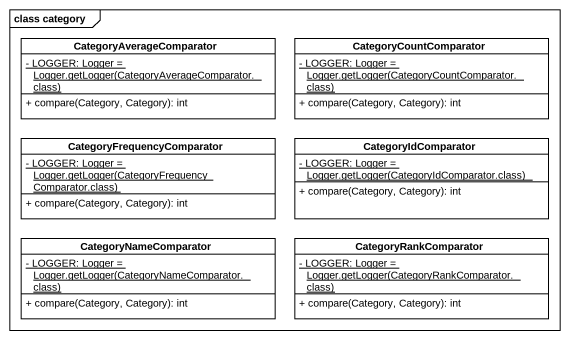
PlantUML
@startuml
mainframe class category
hide circle
hide empty members
skinparam classAttributeIconSize 0
class CategoryAverageComparator {
  {static} {field} - LOGGER: Logger = Logger.getLogger(CategoryAverageComparator.class)
  + compare(Category, Category): int
}
class CategoryCountComparator {
  {static} {field} - LOGGER: Logger = Logger.getLogger(CategoryCountComparator.class)
  + compare(Category, Category): int
}
class CategoryFrequencyComparator {
  {static} {field} - LOGGER: Logger = Logger.getLogger(CategoryFrequencyComparator.class)
  + compare(Category, Category): int
}
class CategoryIdComparator {
  {static} {field} - LOGGER: Logger = Logger.getLogger(CategoryIdComparator.class)
  + compare(Category, Category): int
}
class CategoryNameComparator {
  {static} {field} - LOGGER: Logger = Logger.getLogger(CategoryNameComparator.class)
  + compare(Category, Category): int
}
class CategoryRankComparator {
  {static} {field} - LOGGER: Logger = Logger.getLogger(CategoryRankComparator.class)
  + compare(Category, Category): int
}
@enduml
